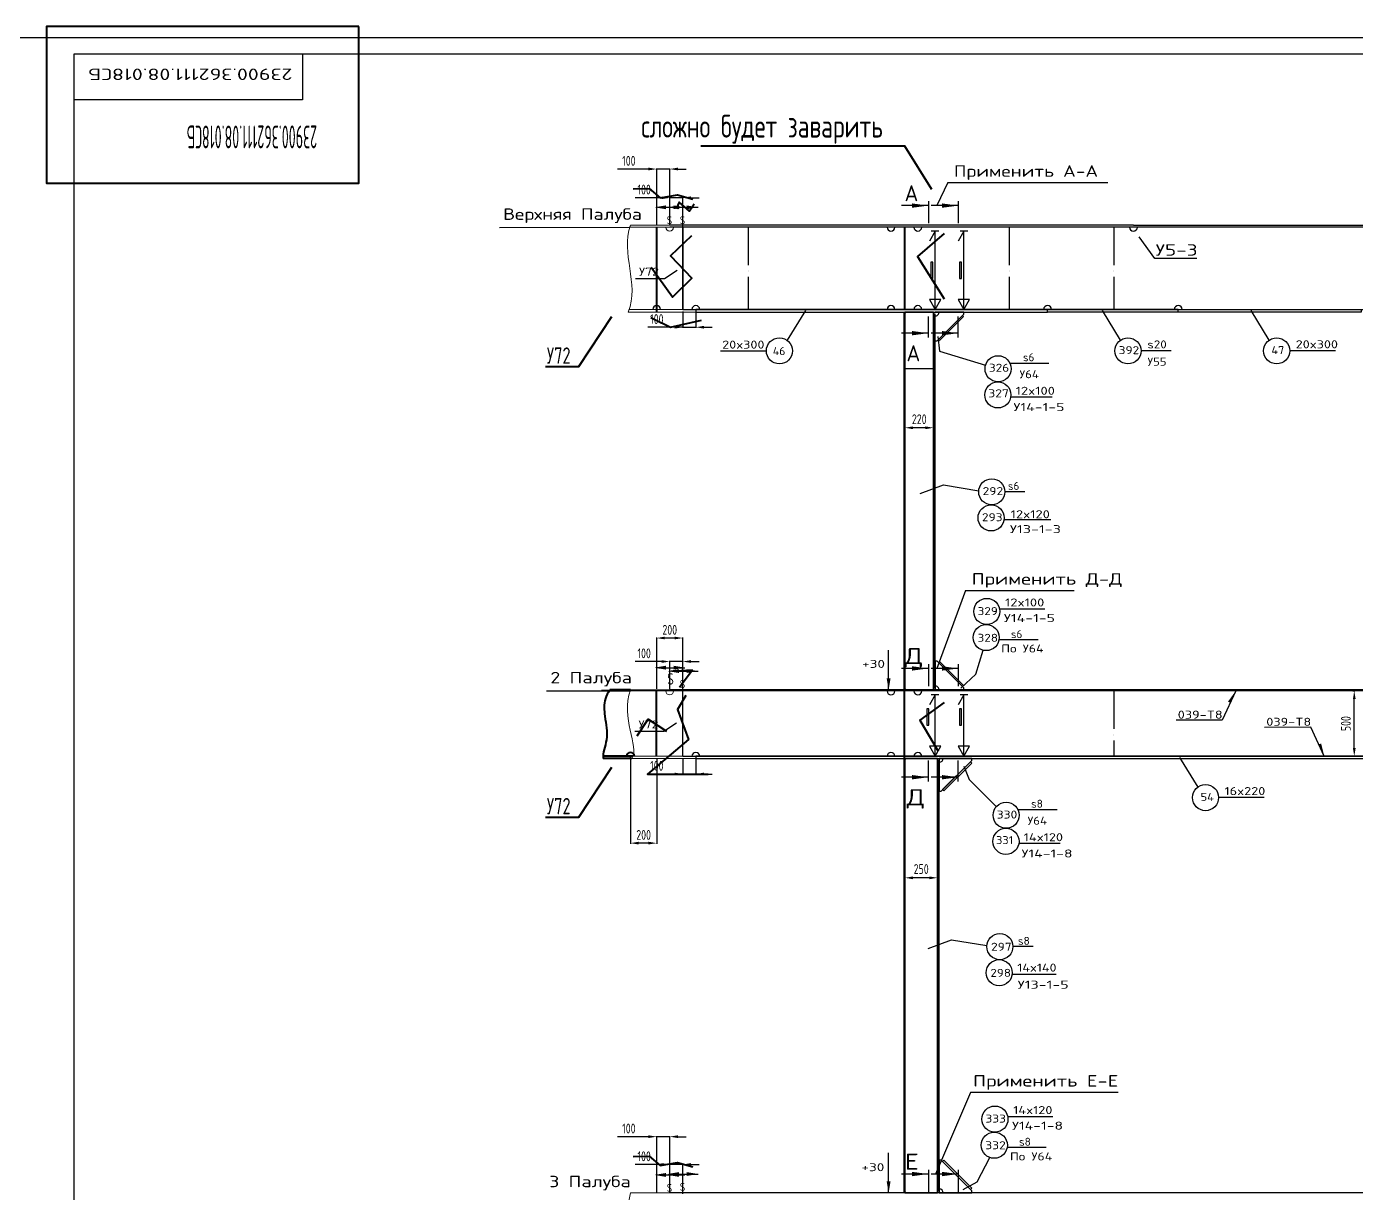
# Model space of a CAD drawing. Header units: millimetres. Extents: x -438477 to 631584, y 118817 to 676146.
# Drawn here: x 260039 to 270220, y 340014 to 348946 of the extents above; entities that cross this region are included whole.
import ezdxf
from ezdxf.enums import TextEntityAlignment as Align

# ---------------------------------------------------------------- set-up
doc = ezdxf.new("R2010")
doc.units = ezdxf.units.MM
for name, pattern in [('AVEVADASHED', [10, 7.5, -2.5]), ('AVEVADASHEDDOTTED', [34, 24, -5, 0, -5]), ('AVEVADASHEDDOUBLEDOTTEDWIDE', [38, 29, -4, 0, -1, 0, -4]), ('AVEVASOLID', [7.5, 7.5]), ('AVEVASOLIDWIDE', [7.5, 7.5]), ('CENTERX2', [20.32, 12.7, -2.54, 2.54, -2.54])]:
    doc.linetypes.add(name, pattern=pattern)
doc.layers.get('Defpoints').update_dxf_attribs({"linetype": 'CONTINUOUS'})
for name, color, linetype in [('20_1', 1, 'CONTINUOUS'), ('20_FORMAT', 140, 'CONTINUOUS'), ('20_POZ', 4, 'CONTINUOUS'), ('20_TEXT', 1, 'CONTINUOUS')]:
    doc.layers.add(name, color=color, linetype=linetype)
doc.styles.add('SIMPLEX', font='simplex.shx', dxfattribs={"width": 0.7})
doc.styles.add('НАДПИСИ_МЕЛК1', font='eskd_win.shx', dxfattribs={"width": 0.8, "height": 4})
doc.linetypes.add('Шов_Монтажный', pattern='A,0.75,-0.0001,["/",Standard,S=1,R=0,X=0,Y=-0.5],0.75', length=1.5001)
doc.dimstyles.new('Lineyny', dxfattribs={"dimscale": 30, "dimtxt": 3, "dimasz": 2.5, "dimexe": 0.18, "dimexo": 0.625, "dimgap": 1, "dimtad": 1, "dimdec": 0, "dimlfac": -1, "dimzin": 0, "dimtxsty": 'SIMPLEX', "dimcen": 0, "dimdle": 0.38, "dimclrd": 2, "dimclre": 2, "dimclrt": 2, "dimadec": 0, "dimazin": 0, "dimtfac": 1, "dimtdec": 0, "dimtmove": 0, "dimatfit": 0, "dimfxl": 1, "dimtolj": 1, "dimtzin": 0, "dimlwd": -1, "dimarcsym": 0})

# ---------------------------------------------------------------- blocks, each defined once
blk = doc.blocks.new('*D82')
at = {"layer": '20_1', "color": 2, "ltscale": 25, "transparency": 16777216}
for p, q in [((264900, 347635), (264697, 347635)), ((265063, 347635), (264963, 347635)), ((265125, 347635), (265188, 347635))]:
    blk.add_line(p, q, dxfattribs=at)
at = {"layer": '20_1', "color": 2, "lineweight": -2, "ltscale": 25, "transparency": 16777216}
for p, q in [((264963, 347426), (264963, 347640)), ((265063, 347426), (265063, 347640))]:
    blk.add_line(p, q, dxfattribs=at)
at = {"layer": '20_1', "color": 2, "ltscale": 25, "transparency": 16777216}
for points in [[(264900, 347625), (264900, 347646), (264963, 347635)], [(265125, 347646), (265125, 347625), (265063, 347635)]]:
    blk.add_solid(points, dxfattribs=at)
at = {"layer": 'Defpoints', "color": 0, "ltscale": 25, "transparency": 16777216}
for p in [(264963, 347635), (264963, 347410), (265063, 347410)]:
    blk.add_point(p, dxfattribs=at)
at = {"layer": '20_1', "color": 2, "lineweight": 0, "ltscale": 25, "transparency": 16777216, "insert": (264767, 347698), "char_height": 75, "attachment_point": 5, "style": 'SIMPLEX'}
blk.add_mtext('\\A1;100', dxfattribs=at)
blk = doc.blocks.new('*D83')
at = {"layer": '20_1', "color": 2, "lineweight": -2, "ltscale": 25, "transparency": 16777216}
for p, q in [((265063, 346764), (265063, 346640)), ((265163, 346764), (265163, 346640))]:
    blk.add_line(p, q, dxfattribs=at)
at = {"layer": '20_1', "color": 2, "ltscale": 25, "transparency": 16777216}
for p, q in [((265063, 346644), (264794, 346644)), ((265000, 346644), (264938, 346644)), ((265063, 346644), (265163, 346644)), ((265225, 346644), (265288, 346644))]:
    blk.add_line(p, q, dxfattribs=at)
for points in [[(265000, 346634), (265000, 346655), (265063, 346644)], [(265225, 346655), (265225, 346634), (265163, 346644)]]:
    blk.add_solid(points, dxfattribs=at)
at = {"layer": 'Defpoints', "color": 0, "ltscale": 25, "transparency": 16777216}
for p in [(265063, 346780), (265163, 346780), (265163, 346644)]:
    blk.add_point(p, dxfattribs=at)
at = {"layer": '20_1', "color": 2, "lineweight": 0, "ltscale": 25, "transparency": 16777216, "insert": (264864, 346707), "char_height": 75, "attachment_point": 5, "style": 'SIMPLEX'}
blk.add_mtext('\\A1;100', dxfattribs=at)
blk = doc.blocks.new('*D84')
at = {"layer": '20_1', "color": 2, "ltscale": 25, "transparency": 16777216}
for p, q in [((264900, 344085), (264697, 344085)), ((265063, 344085), (264963, 344085)), ((265125, 344085), (265188, 344085))]:
    blk.add_line(p, q, dxfattribs=at)
at = {"layer": '20_1', "color": 2, "lineweight": -2, "ltscale": 25, "transparency": 16777216}
for p, q in [((264963, 343876), (264963, 344090)), ((265063, 343876), (265063, 344090))]:
    blk.add_line(p, q, dxfattribs=at)
at = {"layer": '20_1', "color": 2, "ltscale": 25, "transparency": 16777216}
for points in [[(264900, 344075), (264900, 344096), (264963, 344085)], [(265125, 344096), (265125, 344075), (265063, 344085)]]:
    blk.add_solid(points, dxfattribs=at)
at = {"layer": 'Defpoints', "color": 0, "ltscale": 25, "transparency": 16777216}
for p in [(264963, 344085), (264963, 343860), (265063, 343860)]:
    blk.add_point(p, dxfattribs=at)
at = {"layer": '20_1', "color": 2, "lineweight": 0, "ltscale": 25, "transparency": 16777216, "insert": (264767, 344148), "char_height": 75, "attachment_point": 5, "style": 'SIMPLEX'}
blk.add_mtext('\\A1;100', dxfattribs=at)
blk = doc.blocks.new('*D85')
at = {"layer": '20_1', "color": 2, "lineweight": -2, "ltscale": 25, "transparency": 16777216}
for p, q in [((265063, 343344), (265063, 343220)), ((265163, 343344), (265163, 343220))]:
    blk.add_line(p, q, dxfattribs=at)
at = {"layer": '20_1', "color": 2, "ltscale": 25, "transparency": 16777216}
for p, q in [((265063, 343224), (264794, 343224)), ((265000, 343224), (264938, 343224)), ((265063, 343224), (265163, 343224)), ((265225, 343224), (265288, 343224))]:
    blk.add_line(p, q, dxfattribs=at)
for points in [[(265000, 343214), (265000, 343235), (265063, 343224)], [(265225, 343235), (265225, 343214), (265163, 343224)]]:
    blk.add_solid(points, dxfattribs=at)
at = {"layer": 'Defpoints', "color": 0, "ltscale": 25, "transparency": 16777216}
for p in [(265063, 343360), (265163, 343360), (265163, 343224)]:
    blk.add_point(p, dxfattribs=at)
at = {"layer": '20_1', "color": 2, "lineweight": 0, "ltscale": 25, "transparency": 16777216, "insert": (264864, 343287), "char_height": 75, "attachment_point": 5, "style": 'SIMPLEX'}
blk.add_mtext('\\A1;100', dxfattribs=at)
blk = doc.blocks.new('*D86')
at = {"layer": '20_1', "color": 2, "ltscale": 25, "transparency": 16777216}
for p, q in [((264900, 340235), (264697, 340235)), ((265063, 340235), (264963, 340235)), ((265125, 340235), (265188, 340235))]:
    blk.add_line(p, q, dxfattribs=at)
at = {"layer": '20_1', "color": 2, "lineweight": -2, "ltscale": 25, "transparency": 16777216}
for p, q in [((264963, 340026), (264963, 340240)), ((265063, 340026), (265063, 340240))]:
    blk.add_line(p, q, dxfattribs=at)
at = {"layer": '20_1', "color": 2, "ltscale": 25, "transparency": 16777216}
for points in [[(264900, 340225), (264900, 340246), (264963, 340235)], [(265125, 340246), (265125, 340225), (265063, 340235)]]:
    blk.add_solid(points, dxfattribs=at)
at = {"layer": 'Defpoints', "color": 0, "ltscale": 25, "transparency": 16777216}
for p in [(264963, 340235), (264963, 340010), (265063, 340010)]:
    blk.add_point(p, dxfattribs=at)
at = {"layer": '20_1', "color": 2, "lineweight": 0, "ltscale": 25, "transparency": 16777216, "insert": (264767, 340298), "char_height": 75, "attachment_point": 5, "style": 'SIMPLEX'}
blk.add_mtext('\\A1;100', dxfattribs=at)
blk = doc.blocks.new('*D93')
at = {"layer": '20_1', "color": 2, "lineweight": -2, "ltscale": 25, "transparency": 16777216}
for p, q in [((270191, 343860), (270208, 343860)), ((270191, 343360), (270208, 343360))]:
    blk.add_line(p, q, dxfattribs=at)
at = {"layer": '20_1', "color": 2, "ltscale": 25, "transparency": 16777216}
blk.add_line((270203, 343423), (270203, 343798), dxfattribs=at)
for points in [[(270214, 343798), (270193, 343798), (270203, 343860)], [(270193, 343423), (270214, 343423), (270203, 343360)]]:
    blk.add_solid(points, dxfattribs=at)
at = {"layer": 'Defpoints', "color": 0, "ltscale": 25, "transparency": 16777216}
for p in [(270176, 343860), (270203, 343860), (270176, 343360)]:
    blk.add_point(p, dxfattribs=at)
at = {"layer": '20_1', "color": 2, "ltscale": 25, "transparency": 16777216, "insert": (270139, 343610), "char_height": 75, "attachment_point": 5, "rotation": 90, "style": 'SIMPLEX'}
blk.add_mtext('\\A1;500', dxfattribs=at)
blk = doc.blocks.new('*D101')
at = {"layer": '20_1', "color": 2, "lineweight": -2, "ltscale": 25, "transparency": 16777216}
for p, q in [((266763, 345940), (266763, 345870)), ((266983, 345940), (266983, 345870))]:
    blk.add_line(p, q, dxfattribs=at)
at = {"layer": '20_1', "color": 2, "ltscale": 25, "transparency": 16777216}
blk.add_line((266920, 345875), (266825, 345875), dxfattribs=at)
for points in [[(266825, 345885), (266825, 345864), (266763, 345875)], [(266920, 345864), (266920, 345885), (266983, 345875)]]:
    blk.add_solid(points, dxfattribs=at)
at = {"layer": 'Defpoints', "color": 0, "ltscale": 25, "transparency": 16777216}
for p in [(266763, 345955), (266983, 345955), (266763, 345875)]:
    blk.add_point(p, dxfattribs=at)
at = {"layer": '20_1', "color": 2, "ltscale": 25, "transparency": 16777216, "insert": (266873, 345940), "char_height": 75, "attachment_point": 5, "style": 'SIMPLEX'}
blk.add_mtext('\\A1;220', dxfattribs=at)
blk = doc.blocks.new('*D102')
at = {"layer": '20_1', "color": 2, "lineweight": -2, "ltscale": 25, "transparency": 16777216}
for p, q in [((266763, 342515), (266763, 342425)), ((267013, 342515), (267013, 342425))]:
    blk.add_line(p, q, dxfattribs=at)
at = {"layer": '20_1', "color": 2, "ltscale": 25, "transparency": 16777216}
blk.add_line((266950, 342430), (266825, 342430), dxfattribs=at)
for points in [[(266825, 342440), (266825, 342419), (266763, 342430)], [(266950, 342419), (266950, 342440), (267013, 342430)]]:
    blk.add_solid(points, dxfattribs=at)
at = {"layer": 'Defpoints', "color": 0, "ltscale": 25, "transparency": 16777216}
for p in [(266763, 342531), (267013, 342531), (266763, 342430)]:
    blk.add_point(p, dxfattribs=at)
at = {"layer": '20_1', "color": 2, "ltscale": 25, "transparency": 16777216, "insert": (266888, 342497), "char_height": 75, "attachment_point": 5, "style": 'SIMPLEX'}
blk.add_mtext('\\A1;250', dxfattribs=at)
blk = doc.blocks.new('*D347')
at = {"layer": '20_1', "color": 2, "lineweight": -2, "ltscale": 25, "transparency": 16777216}
for p, q in [((264863, 347426), (264863, 347860)), ((264963, 347426), (264963, 347860))]:
    blk.add_line(p, q, dxfattribs=at)
at = {"layer": '20_1', "color": 2, "ltscale": 25, "transparency": 16777216}
for p, q in [((264800, 347855), (264563, 347855)), ((264963, 347855), (264863, 347855)), ((265025, 347855), (265088, 347855))]:
    blk.add_line(p, q, dxfattribs=at)
at = {"layer": '20_1', "color": 2, "lineweight": 40, "ltscale": 25, "transparency": 16777216}
for points in [[(264800, 347866), (264800, 347845), (264863, 347855)], [(265025, 347866), (265025, 347845), (264963, 347855)]]:
    blk.add_solid(points, dxfattribs=at)
at = {"layer": 'Defpoints', "color": 0, "lineweight": 40, "ltscale": 25, "transparency": 16777216}
for p in [(264863, 347855), (264863, 347410), (264963, 347410)]:
    blk.add_point(p, dxfattribs=at)
at = {"layer": '20_1', "color": 2, "lineweight": 40, "ltscale": 25, "transparency": 16777216, "insert": (264650, 347918), "char_height": 75, "attachment_point": 5, "style": 'SIMPLEX'}
blk.add_mtext('\\A1;100', dxfattribs=at)
blk = doc.blocks.new('*D350')
at = {"layer": '20_1', "color": 2, "lineweight": -2, "ltscale": 25, "transparency": 16777216}
for p, q in [((264863, 343876), (264863, 344270)), ((265063, 343884), (265063, 344270))]:
    blk.add_line(p, q, dxfattribs=at)
at = {"layer": '20_1', "color": 2, "ltscale": 25, "transparency": 16777216}
blk.add_line((265000, 344265), (264925, 344265), dxfattribs=at)
at = {"layer": '20_1', "color": 2, "lineweight": 40, "ltscale": 25, "transparency": 16777216}
for points in [[(264925, 344276), (264925, 344255), (264863, 344265)], [(265000, 344276), (265000, 344255), (265063, 344265)]]:
    blk.add_solid(points, dxfattribs=at)
at = {"layer": 'Defpoints', "color": 0, "lineweight": 40, "ltscale": 25, "transparency": 16777216}
for p in [(264863, 344265), (264863, 343860), (265063, 343868)]:
    blk.add_point(p, dxfattribs=at)
at = {"layer": '20_1', "color": 2, "lineweight": 40, "ltscale": 25, "transparency": 16777216, "insert": (264963, 344328), "char_height": 75, "attachment_point": 5, "style": 'SIMPLEX'}
blk.add_mtext('\\A1;200', dxfattribs=at)
blk = doc.blocks.new('*D351')
at = {"layer": '20_1', "color": 2, "lineweight": -2, "ltscale": 25, "transparency": 16777216}
for p, q in [((264663, 343344), (264663, 342691)), ((264863, 343344), (264863, 342691))]:
    blk.add_line(p, q, dxfattribs=at)
at = {"layer": '20_1', "color": 2, "ltscale": 25, "transparency": 16777216}
blk.add_line((264800, 342695), (264725, 342695), dxfattribs=at)
at = {"layer": '20_1', "color": 2, "lineweight": 40, "ltscale": 25, "transparency": 16777216}
for points in [[(264725, 342706), (264725, 342685), (264663, 342695)], [(264800, 342706), (264800, 342685), (264863, 342695)]]:
    blk.add_solid(points, dxfattribs=at)
at = {"layer": 'Defpoints', "color": 0, "lineweight": 40, "ltscale": 25, "transparency": 16777216}
for p in [(264663, 343360), (264863, 343360), (264663, 342695)]:
    blk.add_point(p, dxfattribs=at)
at = {"layer": '20_1', "color": 2, "lineweight": 40, "ltscale": 25, "transparency": 16777216, "insert": (264763, 342758), "char_height": 75, "attachment_point": 5, "style": 'SIMPLEX'}
blk.add_mtext('\\A1;200', dxfattribs=at)
blk = doc.blocks.new('*D352')
at = {"layer": '20_1', "color": 2, "ltscale": 25, "transparency": 16777216}
for p, q in [((264800, 340448), (264563, 340448)), ((264963, 340448), (264863, 340448)), ((265025, 340448), (265088, 340448))]:
    blk.add_line(p, q, dxfattribs=at)
at = {"layer": '20_1', "color": 2, "lineweight": -2, "ltscale": 25, "transparency": 16777216}
for p, q in [((264863, 340019), (264863, 340453)), ((264963, 340019), (264963, 340453))]:
    blk.add_line(p, q, dxfattribs=at)
at = {"layer": '20_1', "color": 2, "lineweight": 40, "ltscale": 25, "transparency": 16777216}
for points in [[(264800, 340459), (264800, 340438), (264863, 340448)], [(265025, 340459), (265025, 340438), (264963, 340448)]]:
    blk.add_solid(points, dxfattribs=at)
at = {"layer": 'Defpoints', "color": 0, "lineweight": 40, "ltscale": 25, "transparency": 16777216}
for p in [(264863, 340448), (264863, 340003), (264963, 340003)]:
    blk.add_point(p, dxfattribs=at)
at = {"layer": '20_1', "color": 2, "lineweight": 40, "ltscale": 25, "transparency": 16777216, "insert": (264650, 340511), "char_height": 75, "attachment_point": 5, "style": 'SIMPLEX'}
blk.add_mtext('\\A1;100', dxfattribs=at)

msp = doc.modelspace()

# ---------------------------------------------------------------- hatches: boundary and pattern name
at = {"layer": '20_1'}
for points in [[(269253.328, 343769.226), (269236.074, 343777.739), (269295.56, 343859.831)], [(269931.58, 343450.614), (269949.196, 343458.351), (269973.795, 343360.001)]]:
    msp.add_hatch(color=6, dxfattribs=at).paths.add_polyline_path(points)

# ---------------------------------------------------------------- linework, layer by layer
at = {"layer": '20_1', "ltscale": 0.5}
for p, q in [((267090.83, 347751.469), (267006.368, 347575.411)), ((267226.396, 344629.767), (267008.528, 344032.432))]:
    msp.add_line(p, q, dxfattribs=at)
at = {"layer": '20_1', "color": 252, "linetype": 'AVEVASOLID', "lineweight": 0}
for p, q in [((264962.576, 347410.001), (264657.504, 347410.001)), ((265062.563, 347410.011), (264657.507, 347410.011)), ((264962.576, 347425.001), (264662.551, 347425.001)), ((265162.551, 346760.001), (264645.485, 346760.001)), ((265162.551, 346780.002), (264652.72, 346780.002)), ((264962.563, 343860.001), (264659.686, 343860.001)), ((265062.563, 343860.011), (264659.69, 343860.011)), ((264962.563, 343868.001), (264662.551, 343868.001)), ((264962.576, 340018.001), (264662.551, 340018.001))]:
    msp.add_line(p, q, dxfattribs=at)
at = {"layer": '20_1', "color": 0, "linetype": 'AVEVASOLID'}
for p, q in [((276162.576, 347410.001), (264962.576, 347410.001)), ((276062.588, 347410.001), (264962.588, 347410.011)), ((266994.57, 347380), (266950.54, 347303.68)), ((266994.57, 347380), (266950.54, 347303.68)), ((267023.916, 347380), (266965.212, 347380)), ((267023.916, 347380), (266965.212, 347380)), ((267214.59, 347380), (267170.559, 347303.68)), ((267214.59, 347380), (267170.559, 347303.68)), ((267243.936, 347380), (267185.232, 347380)), ((267243.936, 347380), (267185.232, 347380)), ((266977.371, 347142.502), (266961.746, 347142.502)), ((266961.746, 347142.502), (266961.746, 347017.502)), ((266977.371, 347142.502), (266961.746, 347142.502)), ((266961.746, 347142.502), (266961.746, 347017.502)), ((266977.371, 347017.502), (266977.371, 347142.502)), ((266977.371, 347017.502), (266977.371, 347142.502)), ((267197.39, 347142.502), (267181.765, 347142.502)), ((267181.765, 347142.502), (267181.765, 347017.502)), ((267197.39, 347142.502), (267181.765, 347142.502)), ((267181.765, 347142.502), (267181.765, 347017.502)), ((267197.39, 347017.502), (267197.39, 347142.502)), ((267197.39, 347017.502), (267197.39, 347142.502)), ((266961.746, 347017.502), (266977.371, 347017.502)), ((266961.746, 347017.502), (266977.371, 347017.502)), ((267181.765, 347017.502), (267197.39, 347017.502)), ((267181.765, 347017.502), (267197.39, 347017.502)), ((267038.601, 346856.322), (266950.54, 346856.322)), ((266950.54, 346856.322), (266994.57, 346780.002)), ((267038.601, 346856.322), (266950.54, 346856.322)), ((266950.54, 346856.322), (266994.57, 346780.002)), ((266994.57, 346780.002), (267038.601, 346856.322)), ((266994.57, 346780.002), (267038.601, 346856.322)), ((267258.621, 346856.322), (267170.559, 346856.322)), ((267170.559, 346856.322), (267214.59, 346780.002)), ((267258.621, 346856.322), (267170.559, 346856.322)), ((267170.559, 346856.322), (267214.59, 346780.002)), ((267214.59, 346780.002), (267258.621, 346856.322)), ((267214.59, 346780.002), (267258.621, 346856.322)), ((266756.582, 343868.001), (266756.582, 346758.02)), ((266762.576, 346760.001), (266762.576, 343868.001)), ((266762.576, 343868.001), (266762.576, 346758.02)), ((276162.576, 343868.001), (264962.576, 343868.001)), ((276162.576, 343860.001), (264962.576, 343860.001)), ((276062.588, 343860.001), (265062.563, 343860.001)), ((266756.582, 340018.001), (266756.582, 343860.001)), ((266762.576, 340018.001), (266762.576, 343860.001)), ((266994.607, 343830.002), (266950.576, 343753.68)), ((266994.607, 343830.002), (266950.576, 343753.68)), ((267023.953, 343830.002), (266965.249, 343830.002)), ((267023.953, 343830.002), (266965.249, 343830.002)), ((267214.59, 343830.002), (267170.559, 343753.68)), ((267214.59, 343830.002), (267170.559, 343753.68)), ((267243.936, 343830.002), (267185.232, 343830.002)), ((267243.936, 343830.002), (267185.232, 343830.002)), ((266947.378, 343722.522), (266931.753, 343722.522)), ((266931.753, 343722.522), (266931.753, 343597.522)), ((266947.378, 343722.522), (266931.753, 343722.522)), ((266931.753, 343722.522), (266931.753, 343597.522)), ((266947.378, 343597.522), (266947.378, 343722.522)), ((266947.378, 343597.522), (266947.378, 343722.522)), ((267197.378, 343722.522), (267181.753, 343722.522)), ((267181.753, 343722.522), (267181.753, 343597.522)), ((267197.378, 343722.522), (267181.753, 343722.522)), ((267181.753, 343722.522), (267181.753, 343597.522)), ((267197.378, 343597.522), (267197.378, 343722.522)), ((267197.378, 343597.522), (267197.378, 343722.522)), ((266931.753, 343597.522), (266947.378, 343597.522)), ((266931.753, 343597.522), (266947.378, 343597.522)), ((267181.753, 343597.522), (267197.378, 343597.522)), ((267181.753, 343597.522), (267197.378, 343597.522)), ((267038.638, 343436.323), (266950.576, 343436.323)), ((266950.576, 343436.323), (266994.607, 343360.001)), ((267038.638, 343436.323), (266950.576, 343436.323)), ((266950.576, 343436.323), (266994.607, 343360.001)), ((266994.607, 343360.001), (267038.638, 343436.323)), ((266994.607, 343360.001), (267038.638, 343436.323)), ((267258.621, 343436.323), (267170.559, 343436.323)), ((267170.559, 343436.323), (267214.59, 343360.001)), ((267258.621, 343436.323), (267170.559, 343436.323)), ((267170.559, 343436.323), (267214.59, 343360.001)), ((267214.59, 343360.001), (267258.621, 343436.323)), ((267214.59, 343360.001), (267258.621, 343436.323)), ((276162.576, 340018.001), (264962.576, 340018.001))]:
    msp.add_line(p, q, dxfattribs=at)
at = {"layer": '20_1', "color": 6, "linetype": 'Шов_Монтажный', "ltscale": 25}
for p, q in [((265062.563, 346780.002), (265062.563, 347410.011)), ((265062.563, 343360.001), (265062.563, 343860.011)), ((264662.563, 343344.001), (264662.563, 343360.001))]:
    msp.add_line(p, q, dxfattribs=at)
at = {"layer": '20_1', "color": 1, "linetype": 'AVEVASOLID'}
for p, q in [((265062.563, 347410.001), (265062.563, 346780.002)), ((265062.563, 346780.002), (276062.588, 346780.002)), ((266772.585, 346760.001), (266762.576, 346750.001)), ((266982.583, 346760.001), (266762.576, 346760.001)), ((266982.583, 343868.001), (266982.583, 346760.001)), ((267214.578, 346760.001), (266994.583, 346760.001)), ((268855.581, 346780.002), (267855.581, 346780.002)), ((268855.581, 346760.001), (267855.581, 346760.001)), ((266994.583, 344088.001), (266994.583, 343868.001)), ((266762.576, 343878.001), (266772.585, 343868.001)), ((266762.576, 343868.001), (266982.583, 343868.001)), ((266994.583, 343868.001), (267214.578, 343868.001)), ((265062.563, 343360.001), (276062.588, 343360.001)), ((266772.585, 343344.001), (266762.576, 343334.001)), ((266762.576, 343344.001), (266762.576, 340018.001)), ((267012.576, 343344.001), (266762.576, 343344.001)), ((267012.576, 340018.001), (267012.576, 343344.001)), ((267276.577, 343344.001), (267026.577, 343344.001)), ((267026.577, 343344.001), (267026.577, 343094.001)), ((267026.577, 340268.001), (267026.577, 340018.001)), ((266762.576, 340028.001), (266772.585, 340018.001)), ((266762.576, 340018.001), (267012.576, 340018.001)), ((267026.577, 340018.001), (267276.577, 340018.001))]:
    msp.add_line(p, q, dxfattribs=at)
at = {"layer": '20_1', "color": 7, "linetype": 'AVEVADASHEDDOUBLEDOTTEDWIDE', "lineweight": 25, "ltscale": 10}
for p, q in [((265562.576, 347410.001), (265562.576, 346779.991)), ((265562.576, 347410.001), (265562.576, 346779.982)), ((267562.576, 347410.001), (267562.576, 346779.991)), ((267562.576, 347410.001), (267562.576, 346779.982)), ((268362.576, 347410.001), (268362.576, 346780.002)), ((268362.576, 347410.001), (268362.576, 346780.002)), ((268362.576, 343860.001), (268362.576, 343360.02)), ((268362.576, 343860.001), (268362.576, 343360.001))]:
    msp.add_line(p, q, dxfattribs=at)
at = {"layer": '20_1', "color": 0, "linetype": 'AVEVADASHEDDOUBLEDOTTEDWIDE'}
for p, q in [((266756.582, 347409.021), (266756.582, 346781.001)), ((266762.576, 347409.021), (266762.576, 346781.001))]:
    msp.add_line(p, q, dxfattribs=at)
at = {"layer": '20_1', "color": 0, "linetype": 'AVEVASOLIDWIDE'}
for p, q in [((266756.582, 347409.001), (266756.582, 346781.001)), ((266762.576, 347409.001), (266762.576, 346781.001))]:
    msp.add_line(p, q, dxfattribs=at)
at = {"layer": '20_1', "color": 0, "linetype": 'AVEVADASHEDDOTTED'}
for p, q in [((266994.558, 346780.002), (266994.558, 347380.002)), ((267214.578, 346780.002), (267214.578, 347380.002)), ((266994.595, 343360.001), (266994.595, 343830.001)), ((267214.578, 343360.001), (267214.578, 343830.001))]:
    msp.add_line(p, q, dxfattribs=at)
at = {"layer": '20_1', "color": 0, "linetype": 'AVEVADASHED'}
for p, q in [((266994.558, 346780.002), (266994.558, 347380.002)), ((267214.578, 346780.002), (267214.578, 347380.002)), ((266994.595, 343360.001), (266994.595, 343830.001)), ((267214.578, 343360.001), (267214.578, 343830.001))]:
    msp.add_line(p, q, dxfattribs=at)
at = {"layer": '20_1', "ltscale": 25}
for p, q in [((265062.563, 346780.002), (265162.563, 346780.002)), ((267265.081, 340786.574), (266998.59, 340162.375))]:
    msp.add_line(p, q, dxfattribs=at)
at = {"layer": '20_1', "color": 0, "linetype": 'CENTERX2', "ltscale": 50}
msp.add_line((266762.576, 346328.001), (266982.583, 346328.001), dxfattribs=at)
at = {"layer": '20_1', "color": 2, "ltscale": 25}
for p, q in [((266638.435, 343868.001), (266638.435, 344173.585)), ((266762.576, 343868.001), (266623.324, 343868.001)), ((266638.435, 340018.001), (266638.435, 340323.585)), ((266762.576, 340018.001), (266623.324, 340018.001))]:
    msp.add_line(p, q, dxfattribs=at)
at = {"layer": '20_1', "color": 30, "linetype": 'Шов_Монтажный', "lineweight": 40, "ltscale": 25}
msp.add_line((264862.563, 343360.001), (264862.563, 343860.011), dxfattribs=at)
at = {"layer": '20_1', "color": 6}
for p, q in [((269295.513, 343860.001), (269191.905, 343637.054)), ((269191.905, 343637.054), (268838.652, 343635.439)), ((269191.905, 343637.054), (269191.905, 343637.054))]:
    msp.add_line(p, q, dxfattribs=at)
at = {"layer": '20_1', "color": 30, "lineweight": 40, "ltscale": 25}
msp.add_lwpolyline([(262583.092, 348945.599), (260191.006, 348945.599), (260191.006, 347748.319), (262583.092, 347748.319)], close=True, dxfattribs=at)
for points in [[(266968.34, 347698.328), (266762.608, 348030.41), (265202.14, 348030.41)], [(264683.963, 347703.87), (264804.549, 347705.879), (264889.964, 347635.131), (265022.609, 347656.681), (265139.176, 347624.714)], [(264804.549, 347705.879), (264804.549, 347704.874)], [(265149.225, 347587.403), (265115.059, 347532.181), (265035.674, 347602.463), (265012.57, 347551.162)], [(267063.172, 347362.15), (266859.834, 347185.199), (267064.265, 346861.879)], [(265129.849, 347344.259), (264968.982, 347190.369), (265132.969, 347018.946), (264982.767, 346875.258), (264821.808, 347101.455)], [(264862.576, 346780.008), (264862.576, 346759.995)], [(264011.512, 346343.635), (264266.816, 346343.635), (264519.768, 346725.679)], [(264819.061, 346717.585), (264968.813, 346644.208), (265205.131, 346698.385)], [(265038.796, 343889.468), (265135.594, 344019.585), (265007.352, 344012.294)], [(264662.563, 343860.011), (264441.547, 343860.011)], [(264662.551, 343868.001), (264503.613, 343868.001)], [(265086.786, 343824.982), (265022.247, 343717.508), (265107.335, 343488.023), (264793.62, 343224.207), (265256.313, 343224.207)], [(267063.103, 343771.994), (266878.254, 343637.51), (267016.622, 343398.162)], [(264712.688, 343517.702), (264797.56, 343644.899), (264938.005, 343551.188)], [(264011.512, 342894.732), (264266.816, 342894.732), (264519.768, 343276.777)], [(264681.499, 343360.001), (264452.304, 343360.001)], [(264673.441, 343344.001), (264452.424, 343344.001)], [(264683.963, 340296.871), (264804.549, 340298.879), (264889.964, 340228.131), (265022.609, 340249.681), (265139.176, 340217.714)]]:
    msp.add_lwpolyline(points, dxfattribs=at)
at = {"layer": '20_1', "ltscale": 0.5}
for points in [[(267090.83, 347751.469), (268316.046, 347751.469)], [(267226.396, 344629.767), (268060.088, 344629.767)], [(268395.729, 340786.574), (267265.081, 340786.574)]]:
    msp.add_lwpolyline(points, dxfattribs=at)
at = {"layer": '20_1'}
for points in [[(264879.356, 347562.293), (265079.356, 347562.293)], [(264979.344, 347562.293), (265179.344, 347562.293)], [(265062.563, 347410.001), (265062.563, 347562.293)], [(264879.356, 344038.376), (265079.356, 344038.376)], [(264979.344, 344012.294), (265179.344, 344012.294)], [(265062.563, 343860.001), (265062.563, 344012.294)], [(264879.356, 340155.293), (265079.356, 340155.293)], [(264979.344, 340162.292), (265179.344, 340162.292)], [(265062.563, 340010), (265062.563, 340162.292)]]:
    msp.add_lwpolyline(points, dxfattribs=at)
at = {"layer": '20_1', "ltscale": 10}
for points in [[(263660.628, 347408.067), (264652.318, 347410.001)], [(264018.587, 343860.001), (264659.686, 343860.001)]]:
    msp.add_lwpolyline(points, dxfattribs=at)
at = {"layer": '20_1', "color": 30, "linetype": 'Шов_Монтажный', "lineweight": 40, "ltscale": 25}
msp.add_lwpolyline([(264862.588, 347410.013), (264862.576, 346780.004)], dxfattribs=at)
at = {"layer": '20_1', "color": 0, "linetype": 'AVEVASOLID'}
msp.add_lwpolyline([(276162.576, 347422.002), (268512.6, 347422.002), (268512.6, 347425.001), (264962.576, 347425.001)], dxfattribs=at)
at = {"layer": '20_1', "color": 4, "ltscale": 0.5}
for points in [[(268996.997, 347169.814), (268677.359, 347169.814), (268556.847, 347337.329)], [(264700.891, 347017.581), (264922.363, 347017.581), (265019.191, 347082.002)], [(264696.694, 343551.188), (264918.166, 343551.188), (265014.994, 343615.609)]]:
    msp.add_lwpolyline(points, dxfattribs=at)
at = {"layer": '20_1', "color": 252, "linetype": 'AVEVASOLID', "lineweight": 0}
for points in [[(264652.72, 346780.002), (264962.576, 346780.002), (265062.563, 346780.002)], [(264681.499, 343360.001), (265162.563, 343360.001), (265162.563, 343344.001), (264673.441, 343344.001)], [(264681.499, 343360.001), (264962.563, 343360.001), (265062.563, 343360.001)]]:
    msp.add_lwpolyline(points, dxfattribs=at)
at = {"layer": '20_1', "color": 1, "linetype": 'AVEVASOLID'}
for points in [[(265162.563, 346780.002), (265162.563, 346760.001), (267855.569, 346760.001), (267855.569, 346780.002), (265162.563, 346780.002)], [(266982.583, 343883.001), (266994.583, 343883.001), (266994.583, 346745.001), (266982.583, 346745.001), (266982.583, 343883.001)], [(266994.583, 346540.001), (267009.585, 346540.001), (267214.578, 346745.001), (267214.578, 346760.001)], [(267020.181, 346550.609), (267028.677, 346542.122), (267212.454, 346725.909), (267203.97, 346734.393), (267020.181, 346550.609)], [(267214.578, 343868.001), (267214.578, 343883.001), (267009.585, 344088.001), (266994.583, 344088.001)], [(267203.97, 343893.609), (267212.454, 343902.093), (267028.677, 344085.88), (267020.181, 344077.394), (267203.97, 343893.609)], [(267012.576, 340033.002), (267026.577, 340033.002), (267026.577, 343329.002), (267012.576, 343329.002), (267012.576, 340033.002)], [(267026.577, 343094.001), (267041.58, 343094.001), (267276.577, 343329.002), (267276.577, 343344.001)], [(267052.188, 343104.609), (267062.087, 343094.708), (267275.869, 343308.495), (267265.969, 343318.394), (267052.188, 343104.609)], [(267276.577, 340018.001), (267276.577, 340033.002), (267041.58, 340268.001), (267026.577, 340268.001)], [(267265.969, 340043.609), (267275.869, 340053.507), (267062.087, 340267.294), (267052.188, 340257.394), (267265.969, 340043.609)]]:
    msp.add_lwpolyline(points, dxfattribs=at)
at = {"layer": '20_1', "linetype": 'AVEVASOLID'}
for points in [[(270255.569, 346780.002), (270255.569, 346760.001), (268855.569, 346760.001), (268855.569, 346780.002), (270255.569, 346780.002)], [(265162.563, 343360.001), (265162.563, 343344.001), (270376.577, 343344.001), (270376.577, 343360.001), (265162.563, 343360.001)]]:
    msp.add_lwpolyline(points, dxfattribs=at)
at = {"layer": '20_1', "color": 6}
msp.add_lwpolyline([(269973.956, 343359.928), (269869.879, 343582.657), (269869.879, 343582.657), (269516.626, 343581.043)], dxfattribs=at)
at = {"layer": '20_1', "color": 252, "linetype": 'AVEVASOLID', "lineweight": 0}
for centre in [(264962.588, 347410.011), (264962.563, 343860.011), (264962.563, 343860.011)]:
    msp.add_arc(centre, 29.999, 180, 0, dxfattribs=at)
at = {"layer": '20_1', "color": 1, "linetype": 'AVEVASOLID'}
for centre, radius, start, end in [((266656.558, 347410.001), 29.999, 180, 0), ((266862.588, 347410.001), 29.999, 180, 0), ((268512.6, 347410.005), 30.005, 180.0093231, 359.9906616), ((264862.576, 346780.008), 29.999, 0, 180), ((265162.563, 346780.002), 29.999, 0, 180), ((266656.558, 346780.002), 29.999, 0, 180), ((266862.588, 346780.002), 29.999, 0, 180), ((266994.583, 346759.994), 29.993, 270.000061, 0.0115971), ((267855.569, 346779.997), 30.005, 0.0093281, 179.9906769), ((268855.569, 346779.997), 30.005, 0.0093281, 179.9906769), ((266994.583, 343868.008), 29.993, 359.9881897, 89.9986954), ((266656.558, 343860.001), 29.999, 180, 0), ((266862.588, 343860.001), 29.999, 180, 0), ((265162.563, 343360.001), 29.999, 0, 180), ((266656.558, 343360.001), 29.999, 0, 180), ((266862.588, 343360.001), 29.999, 0, 180), ((267026.577, 343344.005), 30.004, 269.9978943, 359.9919128), ((267026.577, 340017.997), 30.004, 0.0080899, 90.0021057)]:
    msp.add_arc(centre, radius, start, end, dxfattribs=at)
at = {"layer": '20_1', "color": 30, "lineweight": 40, "ltscale": 25}
msp.add_arc((264662.551, 343360.001), 29.999, 0, 180, dxfattribs=at)
at = {"layer": '20_1', "color": 252, "lineweight": 0, "ltscale": 25}
for points in [[(264662.551, 347425.001), (264583.379, 347204.965), (264733.47, 346984.142), (264645.485, 346760.001)], [(264662.551, 343868.001), (264583.379, 343654.955), (264733.47, 343434.132), (264673.441, 343344.001)], [(264662.551, 340018.001), (264583.379, 339674.955), (264733.47, 339454.132), (264673.441, 339360.001)]]:
    msp.add_open_spline(points, degree=3, dxfattribs=at)
at = {"layer": '20_1', "color": 30, "lineweight": 40, "ltscale": 25}
msp.add_open_spline([(264503.613, 343868.001), (264489.835, 343846.716), (264455.291, 343785.745), (264464.027, 343647.713), (264498.03, 343507.135), (264449.349, 343386.011), (264452.424, 343344.001)], degree=3, knots=[30.562632314, 30.562632314, 30.562632314, 30.562632314, 105.412419533, 240.276912478, 422.537162577, 557.158937311, 557.158937311, 557.158937311, 557.158937311], dxfattribs=at)
at = {"layer": '20_1'}
for points in [[(264933.296, 347576.876), (264933.296, 347547.71), (264845.796, 347562.293)], [(265033.283, 347576.876), (265033.283, 347547.71), (264945.783, 347562.293)], [(264991.856, 347576.876), (264991.856, 347547.71), (265079.356, 347562.293)], [(265091.844, 347576.876), (265091.844, 347547.71), (265179.344, 347562.293)], [(264933.296, 344052.959), (264933.296, 344023.793), (264845.796, 344038.376)], [(265033.283, 344026.877), (265033.283, 343997.71), (264945.783, 344012.294)], [(264991.856, 344052.959), (264991.856, 344023.793), (265079.356, 344038.376)], [(265091.844, 344026.877), (265091.844, 343997.71), (265179.344, 344012.294)], [(264933.296, 340169.876), (264933.296, 340140.71), (264845.796, 340155.293)], [(265033.283, 340176.876), (265033.283, 340147.709), (264945.783, 340162.292)], [(265033.283, 340169.876), (265033.283, 340140.71), (264945.783, 340155.293)], [(265091.844, 340176.876), (265091.844, 340147.709), (265179.344, 340162.292)]]:
    msp.add_solid(points, dxfattribs=at)
at = {"layer": '20_1', "color": 2, "ltscale": 0.3}
for points in [[(266653.018, 343955.501), (266623.852, 343955.501), (266638.435, 343868.001)], [(266653.018, 340105.501), (266623.852, 340105.501), (266638.435, 340018.001)]]:
    msp.add_solid(points, dxfattribs=at)
at = {"layer": '20_FORMAT', "color": 7}
for p, q in [((262152.063, 348733.858), (262152.063, 348383.858)), ((262152.063, 348383.858), (260402.063, 348383.858))]:
    msp.add_line(p, q, dxfattribs=at)
at = {"layer": '20_FORMAT', "color": 4}
msp.add_lwpolyline([(259902.063, 334008.858), (280927.063, 334008.858), (280927.063, 348858.858), (259902.063, 348858.858)], close=True, dxfattribs=at)
at = {"layer": '20_FORMAT', "color": 7}
msp.add_lwpolyline([(260402.063, 334133.858), (280802.063, 334133.858), (280802.063, 348733.858), (260402.063, 348733.858)], close=True, dxfattribs=at)
at = {"layer": '20_POZ'}
for p, q in [((265352.201, 346463.403), (265702.362, 346463.403)), ((265363.703, 346463.403), (265702.362, 346463.403)), ((268802.245, 346463.403), (268570.986, 346463.403)), ((270047.94, 346463.403), (269709.28, 346463.403)), ((270059.441, 346463.403), (269709.28, 346463.403)), ((267573.5, 346111.221), (267889.713, 346111.221)), ((267682.149, 345384.562), (267528.088, 345384.562)), ((267879.92, 345170.917), (267523.048, 345170.917)), ((267489.224, 344489.675), (267834.705, 344489.675)), ((269503.231, 343043.652), (269164.571, 343043.652)), ((269514.732, 343043.652), (269164.571, 343043.652)), ((267635.5, 342693.766), (267951.712, 342693.766)), ((267744.149, 341903.06), (267590.087, 341903.06)), ((267920.129, 341689.415), (267585.048, 341689.415)), ((267551.224, 340603.834), (267896.704, 340603.834))]:
    msp.add_line(p, q, dxfattribs=at)
for points in [[(266001.17, 346771.601), (265861.279, 346544.204)], [(268272.178, 346771.601), (268412.069, 346544.204)], [(269410.472, 346771.601), (269550.363, 346544.204)], [(267014.036, 346572.41), (267028.604, 346461.232), (267380.596, 346355.043)], [(267865.653, 346366.758), (267567.966, 346366.758)], [(267782.491, 344252.38), (267484.804, 344252.38)], [(267190.947, 343882.383), (267305.959, 343988.194), (267363.235, 344171.204)], [(267213.036, 343284.267), (267254.44, 343181.523), (267463.051, 342974.527)], [(268865.764, 343351.85), (269005.655, 343124.453)], [(267927.652, 342949.302), (267629.965, 342949.302)], [(267844.49, 340366.539), (267546.803, 340366.539)], [(267209.862, 340042.693), (267315.939, 340102.371), (267413.492, 340288.801)]]:
    msp.add_lwpolyline(points, dxfattribs=at)
at = {"layer": '20_POZ', "color": 4, "ltscale": 20}
for points in [[(266879.185, 345370.713), (267058.736, 345437.148), (267328.401, 345392.47)], [(266941.184, 341889.211), (267120.735, 341955.646), (267390.4, 341910.968)]]:
    msp.add_lwpolyline(points, dxfattribs=at)
at = {"layer": '20_POZ', "linetype": 'AVEVASOLID', "lineweight": 20}
msp.add_lwpolyline([(264962.576, 343860.001), (264962.576, 344038.376)], dxfattribs=at)
at = {"layer": '20_POZ'}
for centre in [(265802.362, 346463.403), (268470.986, 346463.403), (269609.28, 346463.403), (267476.335, 346326.161), (267474.625, 346126.176), (267428.088, 345384.562), (267423.048, 345184.719), (267390.349, 344468.592), (267385.409, 344268.715), (269064.571, 343043.652), (267538.334, 342908.706), (267536.624, 342708.721), (267490.087, 341903.06), (267485.048, 341703.216), (267452.348, 340582.751), (267447.409, 340382.873)]:
    msp.add_circle(centre, 100, dxfattribs=at)
at = {"layer": '20_TEXT', "color": 7}
for p, q in [((266942.842, 347575.411), (266736.072, 347575.411)), ((266942.842, 347608.479), (266942.842, 347439.793)), ((267171.859, 347575.411), (266965.09, 347575.411)), ((267171.859, 347608.479), (267171.859, 347439.793)), ((266942.842, 346565.726), (266942.842, 346726.481)), ((267171.859, 346565.726), (267171.859, 346726.481)), ((266942.842, 346598.794), (266736.072, 346598.794)), ((267171.859, 346598.794), (266965.09, 346598.794)), ((266942.842, 344032.432), (266736.072, 344032.432)), ((266942.842, 344065.5), (266942.842, 343896.813)), ((267171.859, 344032.432), (266965.09, 344032.432)), ((267171.859, 344065.5), (267171.859, 343896.813)), ((266942.842, 343166.799), (266942.842, 343327.553)), ((267171.859, 343166.799), (267171.859, 343327.553)), ((266942.842, 343199.867), (266736.072, 343199.867)), ((267171.859, 343199.867), (266965.09, 343199.867)), ((266942.842, 340162.375), (266736.072, 340162.375)), ((266942.842, 340195.443), (266942.842, 340026.756)), ((267171.859, 340162.375), (266965.09, 340162.375)), ((267171.859, 340195.443), (267171.859, 340026.756))]:
    msp.add_line(p, q, dxfattribs=at)
at = {"layer": '20_TEXT', "color": 253, "lineweight": 20, "ltscale": 0.1}
msp.add_arc((264962.588, 343860.05), 29.999, 180, 0, dxfattribs=at)
at = {"layer": '20_TEXT', "color": 7}
for points in [[(266817.842, 347558.745), (266942.842, 347575.411), (266817.842, 347592.078)], [(266817.842, 347558.745), (266942.842, 347575.411), (266817.842, 347592.078)], [(267046.859, 347558.745), (267171.859, 347575.411), (267046.859, 347592.078)], [(267046.859, 347558.745), (267171.859, 347575.411), (267046.859, 347592.078)], [(266817.842, 346615.461), (266942.842, 346598.794), (266817.842, 346582.128)], [(266817.842, 346615.461), (266942.842, 346598.794), (266817.842, 346582.128)], [(267046.859, 346615.461), (267171.859, 346598.794), (267046.859, 346582.128)], [(267046.859, 346615.461), (267171.859, 346598.794), (267046.859, 346582.128)], [(266817.842, 344015.765), (266942.842, 344032.432), (266817.842, 344049.098)], [(266817.842, 344015.765), (266942.842, 344032.432), (266817.842, 344049.098)], [(267046.859, 344015.765), (267171.859, 344032.432), (267046.859, 344049.098)], [(267046.859, 344015.765), (267171.859, 344032.432), (267046.859, 344049.098)], [(266817.842, 343216.534), (266942.842, 343199.867), (266817.842, 343183.201)], [(266817.842, 343216.534), (266942.842, 343199.867), (266817.842, 343183.201)], [(267046.859, 343216.534), (267171.859, 343199.867), (267046.859, 343183.201)], [(267046.859, 343216.534), (267171.859, 343199.867), (267046.859, 343183.201)], [(266817.842, 340145.709), (266942.842, 340162.375), (266817.842, 340179.042)], [(266817.842, 340145.709), (266942.842, 340162.375), (266817.842, 340179.042)], [(267046.859, 340145.709), (267171.859, 340162.375), (267046.859, 340179.042)], [(267046.859, 340145.709), (267171.859, 340162.375), (267046.859, 340179.042)]]:
    msp.add_solid(points, dxfattribs=at)

# ---------------------------------------------------------------- texts
at = {"layer": '20_1', "color": 30, "lineweight": 40, "ltscale": 25, "style": 'SIMPLEX', "width": 0.7}
for s, height, p in [('сложно будет заварить', 175, (264744.854, 348096.112)), ('У72', 125, (264022.405, 346364.824)), ('У72', 125, (264022.405, 342915.921))]:
    msp.add_text(s, height=height, dxfattribs=at).set_placement(p)
at = {"layer": '20_1', "color": 30, "lineweight": 40, "ltscale": 25, "style": 'НАДПИСИ_МЕЛК1', "width": 0.55}
msp.add_text('23900.362111.08.018СБ', height=175, rotation=180, dxfattribs=at).set_placement((262263.725, 348188.635))
at = {"layer": '20_1', "ltscale": 3, "style": 'SIMPLEX'}
for s, height, p, p2 in [('Применить А-А', 87.5, (267138.086, 347795.621), (268242.253, 347795.621)), ('Верхняя Палуба', 87.5, (263687.225, 347466.359), (264749.725, 347466.359)), ('S', 61.25, (264940.504, 347432.92), (264981.337, 347432.92)), ('S', 61.25, (265040.492, 347432.92), (265081.325, 347432.92)), (' У5-3', 87.5, (268607.756, 347192.206), (269003.589, 347192.206)), (' У72', 61.25, (264678.947, 347039.242), (264880.197, 347039.242)), ('Применить Д-Д', 87.5, (267273.651, 344673.919), (268427.818, 344673.919)), ('2 Палуба', 87.5, (264048.636, 343918.293), (264673.636, 343918.293)), ('S', 61.25, (265040.492, 343882.921), (265081.325, 343882.921)), (' У72', 61.25, (264674.75, 343572.849), (264876, 343572.849)), ('Применить Е-Е', 87.5, (267285.11, 340831.876), (268397.61, 340831.876)), ('3 Палуба', 87.5, (264039.387, 340061.184), (264664.387, 340061.184)), ('S', 61.25, (264940.504, 340025.92), (264981.337, 340025.92)), ('S', 61.25, (265040.492, 340032.919), (265081.325, 340032.919))]:
    msp.add_text(s, height=height, dxfattribs=at).set_placement(p, p2, align=Align.ALIGNED)
at = {"layer": '20_1', "style": 'SIMPLEX'}
for p, p2 in [((266435.615, 344036.714), (266610.615, 344036.714)), ((266430.715, 340183.914), (266605.715, 340183.914))]:
    msp.add_text('+30', height=61.25, dxfattribs=at).set_placement(p, p2, align=Align.ALIGNED)
at = {"layer": '20_1', "color": 6, "ltscale": 20, "style": 'SIMPLEX'}
for p, p2 in [((268851.629, 343647.949), (269195.796, 343647.949)), ((269529.603, 343593.552), (269873.77, 343593.552))]:
    msp.add_text('039-T8', height=61.25, dxfattribs=at).set_placement(p, p2, align=Align.ALIGNED)
at = {"layer": '20_POZ', "style": 'SIMPLEX'}
for s, p, p2 in [('20x300', (265364.224, 346480.509), (265687.974, 346480.509)), ('s20', (268618.958, 346482.338), (268767.708, 346482.338)), ('20x300', (269754.745, 346482.944), (270078.495, 346482.944)), ('46', (265751.834, 346431.121), (265848.084, 346431.121)), ('s6', (267667.049, 346383.702), (267754.549, 346383.702)), ('392', (268399.403, 346438.139), (268556.903, 346438.139)), ('47', (269568.576, 346438.139), (269667.743, 346438.139)), ('326', (267406.855, 346303.595), (267561.438, 346303.595)), ('У55', (268620.189, 346350.196), (268766.022, 346350.196)), ('У64', (267640.484, 346253.806), (267789.234, 346253.806)), ('327', (267401.639, 346107.929), (267559.139, 346107.929)), ('12x100', (267611.117, 346127.312), (267911.534, 346127.312)), ('У14-1-5', (267593.831, 346002.678), (267984.665, 346002.678)), ('292', (267357.909, 345359.298), (267515.409, 345359.298)), ('s6', (267551.715, 345399.28), (267639.215, 345399.28)), ('293', (267352.869, 345159.454), (267510.369, 345159.454)), ('12x120', (267572.73, 345182.024), (267873.147, 345182.024)), ('У13-1-3', (267566.702, 345068.125), (267957.535, 345068.125)), ('329', (267320.17, 344440.521), (267474.753, 344440.521)), ('12x100', (267529.908, 344506.915), (267830.325, 344506.915)), ('У14-1-5', (267521.152, 344387.649), (267911.986, 344387.649)), ('328', (267318.737, 344236.323), (267476.237, 344236.323)), ('s6', (267574.687, 344264.724), (267662.187, 344264.724)), ('По У64', (267500.679, 344154.38), (267824.429, 344154.38)), ('54', (269026.675, 343018.388), (269128.758, 343018.388)), ('16x220', (269210.037, 343063.193), (269522.12, 343063.193)), ('s8', (267729.049, 342966.247), (267819.466, 342966.247)), ('330', (267466.047, 342883.333), (267623.547, 342883.333)), ('У64', (267702.483, 342836.351), (267851.233, 342836.351)), ('14x120', (267673.117, 342709.856), (267973.533, 342709.856)), ('331', (267460.831, 342687.667), (267592.081, 342687.667)), ('У14-1-8', (267655.831, 342585.223), (268046.664, 342585.223)), ('s8', (267628.666, 341916.627), (267719.082, 341916.627)), ('297', (267422.716, 341871.48), (267580.216, 341871.48)), ('14x140', (267623.516, 341711.64), (267923.933, 341711.64)), ('298', (267417.676, 341671.636), (267575.176, 341671.636)), ('У13-1-5', (267626.401, 341581.255), (268017.235, 341581.255)), ('14x120', (267591.908, 340621.074), (267892.324, 340621.074)), ('333', (267379.362, 340556.083), (267536.862, 340556.083)), ('У14-1-8', (267583.152, 340501.808), (267973.985, 340501.808)), ('s8', (267636.686, 340378.883), (267727.103, 340378.883)), ('332', (267377.929, 340351.886), (267535.429, 340351.886)), ('По У64', (267567.279, 340266.239), (267891.029, 340266.239))]:
    msp.add_text(s, height=61.25, dxfattribs=at).set_placement(p, p2, align=Align.ALIGNED)
at = {"layer": '20_POZ', "linetype": 'AVEVASOLID', "lineweight": 20, "ltscale": 3, "style": 'SIMPLEX', "width": 0.7}
msp.add_text('S', height=87.5, dxfattribs=at).set_placement((264943.814, 343909.003))
at = {"layer": '20_TEXT', "color": 7, "lineweight": 20, "style": 'SIMPLEX'}
msp.add_text('23900.362111.08.018СБ', height=87.5, rotation=180, dxfattribs=at).set_placement((262074.523, 348624.269), (260512.023, 348624.269), align=Align.ALIGNED)
at = {"layer": '20_TEXT', "color": 7, "style": 'SIMPLEX'}
for s, p, p2 in [('А', (266760.701, 347608.865), (266865.701, 347608.865)), ('А', (266775.509, 346383.988), (266880.509, 346383.988)), ('Д', (266760.701, 344065.885), (266900.701, 344065.885)), ('Д', (266775.509, 342985.061), (266915.509, 342985.061)), ('Е', (266760.701, 340195.829), (266871.534, 340195.829))]:
    msp.add_text(s, height=122.5, dxfattribs=at).set_placement(p, p2, align=Align.ALIGNED)

# ---------------------------------------------------------------- dimensions: what is measured, and where the dimension line sits
at = {"layer": '20_1', "color": 30, "lineweight": 40, "ltscale": 25}
for base, p1, p2, picture, middle in [((264862.588, 347855.239), (264962.576, 347410.001), (264862.588, 347410.001), '*D347', (264650.088, 347917.739)), ((264862.563, 344265.192), (265062.563, 343868.001), (264862.563, 343860.011), '*D350', (264962.563, 344327.692)), ((264662.551, 342695.301), (264862.563, 343360.001), (264662.551, 343360.001), '*D351', (264762.557, 342757.801)), ((264862.588, 340448.239), (264962.576, 340003.001), (264862.588, 340003.001), '*D352', (264650.088, 340510.739))]:
    dim = msp.add_linear_dim(base=base, p1=p1, p2=p2, dimstyle='Lineyny', override={"dimscale": 25}, dxfattribs=at)
    dim.commit()
    dim.dimension.update_dxf_attribs({"geometry": picture, "text_midpoint": middle})
at = {"layer": '20_1', "color": 252, "lineweight": 0, "ltscale": 25}
for base, p1, p2, picture, middle in [((264962.588, 347635.131), (265062.563, 347410.011), (264962.588, 347410.011), '*D82', (264767.307, 347697.631)), ((264962.588, 344085.132), (265062.563, 343860.012), (264962.588, 343860.012), '*D84', (264767.307, 344147.632)), ((264962.588, 340235.13), (265062.563, 340010.01), (264962.588, 340010.01), '*D86', (264767.307, 340297.63))]:
    dim = msp.add_linear_dim(base=base, p1=p1, p2=p2, dimstyle='Lineyny', override={"dimscale": 25}, dxfattribs=at)
    dim.commit()
    dim.dimension.update_dxf_attribs({"geometry": picture, "text_midpoint": middle})
for base, p1, p2, picture, middle in [((265162.563, 346644.208), (265062.563, 346780.002), (265162.563, 346780.002), '*D83', (264863.901, 346644.208)), ((265162.563, 343224.207), (265062.563, 343360.001), (265162.563, 343360.001), '*D85', (264863.901, 343224.207))]:
    dim = msp.add_linear_dim(base=base, p1=p1, p2=p2, dimstyle='Lineyny', override={"dimscale": 25}, dxfattribs=at)
    dim.commit()
    dim.dimension.update_dxf_attribs({"geometry": picture, "text_midpoint": middle, "dimtype": 160})
at = {"layer": '20_1', "ltscale": 25}
for base, p1, p2, picture, middle in [((266762.576, 345874.623), (266982.583, 345955.132), (266762.576, 345955.132), '*D101', (266872.579, 345940.028)), ((266762.576, 342429.586), (267012.576, 342530.509), (266762.576, 342530.509), '*D102', (266887.576, 342496.545))]:
    dim = msp.add_linear_dim(base=base, p1=p1, p2=p2, dimstyle='Lineyny', override={"dimscale": 25}, dxfattribs=at)
    dim.commit()
    dim.dimension.update_dxf_attribs({"geometry": picture, "text_midpoint": middle})
dim = msp.add_linear_dim(base=(270203.154, 343860.001), p1=(270175.551, 343360.001), p2=(270175.551, 343860.001), angle=90, dimstyle='Lineyny', override={"dimscale": 25}, dxfattribs=at)
dim.commit()
dim.dimension.update_dxf_attribs({"geometry": '*D93', "text_midpoint": (270139.101, 343610.001)})

doc.saveas('drawing.dxf')
